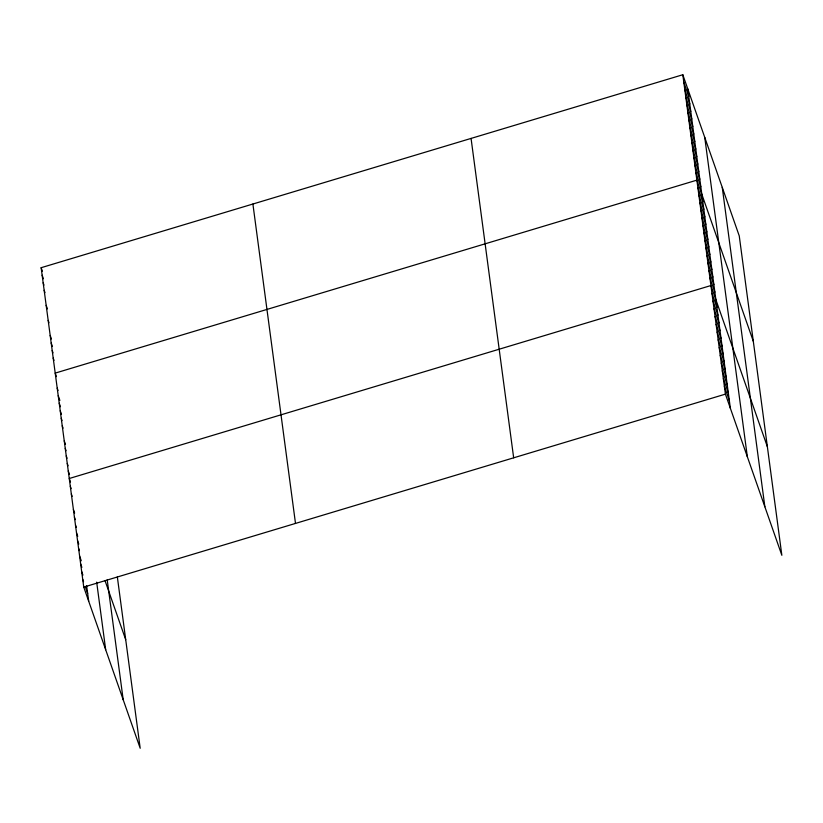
<?xml version="1.0" encoding="UTF-8"?>
<svg xmlns="http://www.w3.org/2000/svg" width="823" height="823" viewBox="0 0 823 823"><rect width="100%" height="100%" fill="white"/><g stroke="black" fill="none" stroke-linecap="round" stroke-linejoin="round"><path stroke-width="1.23" d="M117.339 576.923L140.188 748.261L83.751 587.097L41.15 267.701L682.812 74.739L739.249 235.903L781.85 555.299L725.413 394.135L682.812 74.739M83.751 587.097L725.413 394.135M683.82 82.269L688.758 96.384M684.818 89.8L689.767 103.914M685.826 97.33L690.775 111.444M686.835 104.86L691.773 118.975M687.833 112.381L692.781 126.505M688.841 119.911L693.779 134.036M689.839 127.442L694.787 141.556M690.847 134.972L695.795 149.086M691.855 142.502L696.793 156.617M692.853 150.023L697.801 164.147M693.861 157.553L698.799 171.678M694.859 165.084L699.807 179.208M695.867 172.614L700.815 186.728M753.312 341.298L696.875 180.144L55.213 373.107L56.448 376.636M697.873 187.675L702.821 201.789M698.881 195.195L703.819 209.32M699.879 202.725L704.827 216.85M700.887 210.256L705.836 224.381M701.896 217.786L706.834 231.901M702.893 225.317L707.842 239.431M703.902 232.847L708.84 246.962M704.9 240.367L709.848 254.492M705.908 247.898L710.856 262.023M706.916 255.428L711.854 269.543M707.914 262.959L712.862 277.073M708.922 270.489L713.87 284.604M709.93 278.02L714.868 292.134M767.365 446.704L710.928 285.54L69.266 478.502L70.5 482.031M711.967 293.297L716.905 307.421M712.996 301.053L717.944 315.178M714.035 308.81L718.973 322.935M715.064 316.567L720.012 330.692M716.103 324.324L721.051 338.448M717.142 332.081L722.08 346.205M718.17 339.837L723.119 353.962M719.209 347.594L724.147 361.719M720.238 355.351L725.186 369.476M721.277 363.108L726.215 377.232M722.306 370.864L727.254 384.989M723.345 378.621L728.293 392.746M724.374 386.378L729.322 400.503M41.15 267.701L42.385 271.23M42.158 275.232L43.393 278.76M43.156 282.762L43.979 285.118M44.164 290.293L44.987 292.638M46.17 305.343L47.405 308.872M48.176 320.404L48.999 322.76M50.182 335.465L51.427 338.994M51.191 342.985L52.425 346.524M52.199 350.516L53.022 352.872M53.197 358.046L54.02 360.402M57.219 388.158L58.042 390.514M58.217 395.688L59.873 400.4M59.225 403.219L60.46 406.747M60.233 410.749L61.468 414.278M61.231 418.279L62.054 420.625M62.239 425.81L63.062 428.155M64.245 440.861L65.48 444.389M65.254 448.391L66.077 450.747M66.252 455.921L67.075 458.277M67.26 463.452L68.083 465.797M68.258 470.982L69.502 474.511M105.128 580.915L125.703 639.666M70.305 486.259L71.128 488.615M71.334 494.016L72.157 496.372M73.401 509.53L74.636 513.058M74.44 517.286L75.263 519.642M75.469 525.043L76.302 527.399M76.508 532.8L77.743 536.329M77.547 540.557L78.782 544.085M78.576 548.313L79.399 550.669M79.615 556.07L81.261 560.782M80.644 563.827L81.878 567.356M81.683 571.584L82.917 575.112M82.712 579.341L83.535 581.696M85.191 586.408L87.66 593.465M722.255 187.377L764.855 506.773M704.745 137.379L747.346 456.786M687.761 88.863L730.361 408.259M471.065 138.418L513.665 457.814M252.898 204.022L295.498 523.428M107.206 579.845L123.193 699.735M96.672 582.149L105.683 649.738M86.621 585.709L88.699 601.222"/></g></svg>
